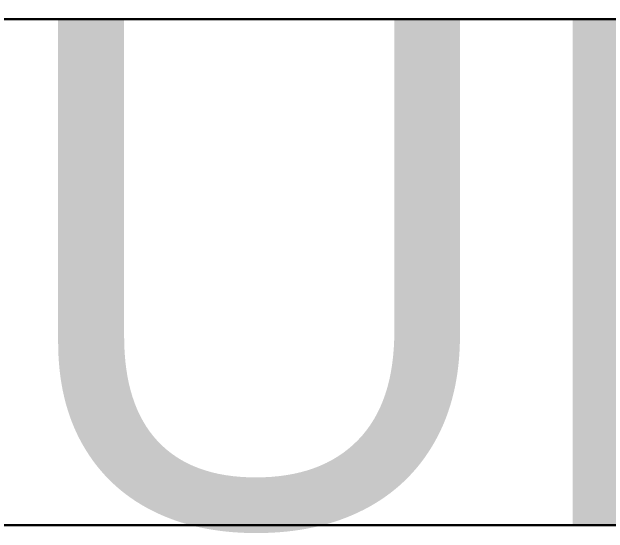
# Model space of a CAD drawing. Header units: metres. Extents: x 0 to 298, y 0 to 162.
# Drawn here: x 196.4825 to 196.8356, y 101.5125 to 101.8214 of the extents above; entities that cross this region are included whole.
import ezdxf

# ---------------------------------------------------------------- set-up
doc = ezdxf.new("R2010")
doc.units = ezdxf.units.M
doc.header["$MEASUREMENT"] = 0
doc.layers.add('BLK_1_FLR_0_STAIR_1', color=4, linetype='Continuous', lineweight=30)
doc.layers.add('BLK_1_FLR_0_STAIR_1_FLIGHT_1', color=4, linetype='Continuous', lineweight=30)
doc.styles.get("Standard").update_dxf_attribs({"font": 'arial.ttf', "height": 0.35})

msp = doc.modelspace()

# ---------------------------------------------------------------- linework, layer by layer
at = {"ltscale": 0.25}
for p, q in [((197.88203, 101.8172), (195.88203, 101.8172)), ((197.88203, 101.5172), (195.88203, 101.5172))]:
    msp.add_line(p, q, dxfattribs=at)
at = {"layer": 'BLK_1_FLR_0_STAIR_1', "color": 1, "linetype": 'Continuous'}
msp.add_lwpolyline([(195.88224, 106.8172), (195.88224, 101.5172), (199.98224, 101.5172), (199.98224, 106.8172)], close=True, dxfattribs=at)
at = {"layer": 'BLK_1_FLR_0_STAIR_1_FLIGHT_1', "color": 7}
for p, q in [((195.88224, 101.8172), (197.88224, 101.8172)), ((195.88224, 101.5172), (197.88224, 101.5172))]:
    msp.add_line(p, q, dxfattribs=at)
msp.add_lwpolyline([(197.88224, 101.5172), (197.88224, 104.8172), (195.88224, 104.8172), (195.88224, 101.5172)], close=True, dxfattribs=at)

# ---------------------------------------------------------------- texts
at = {"ltscale": 0.25, "insert": (196.47755, 101.8168), "char_height": 0.3, "width": 341.4821849, "attachment_point": 1}
msp.add_mtext('\\A1;UP', dxfattribs=at)

doc.saveas('drawing.dxf')
